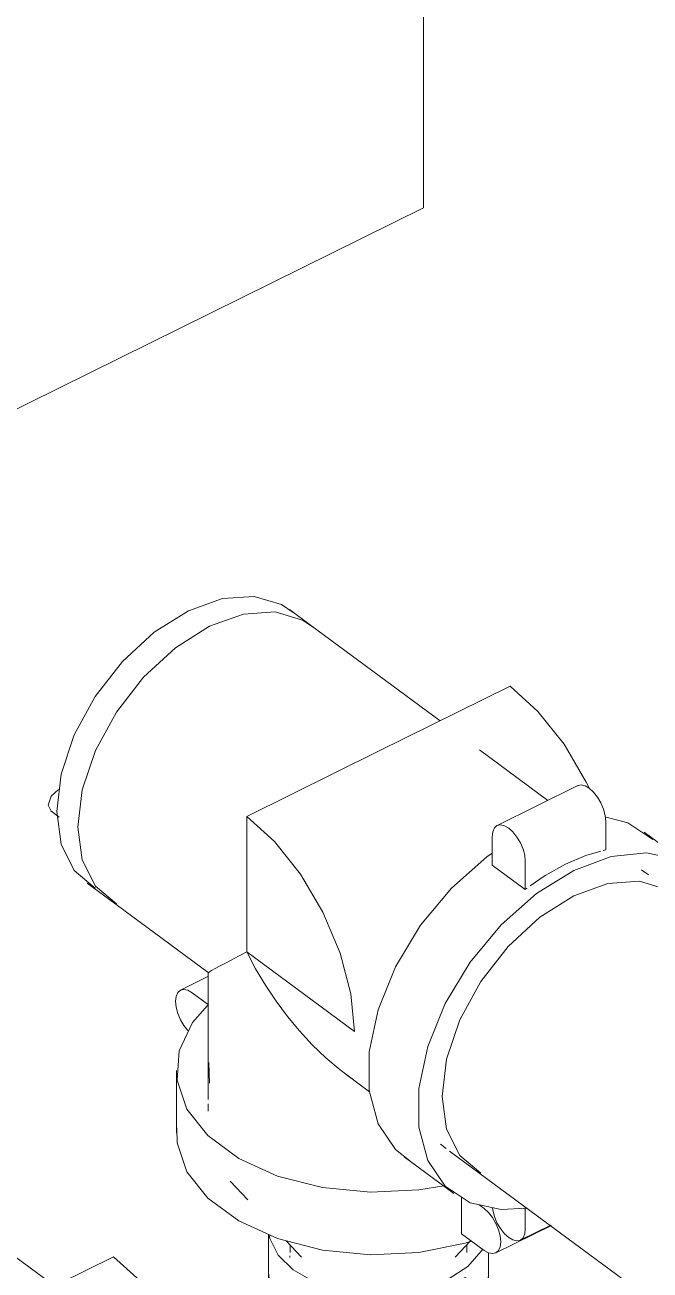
# Model space of a CAD drawing. Header units: metres. Extents: x 63 to 378, y -27 to 78.
# Drawn here: x 320.116 to 320.711, y 0.346 to 1.531 of the extents above; entities that cross this region are included whole.
import ezdxf

# ---------------------------------------------------------------- set-up
doc = ezdxf.new("R2010")
doc.units = ezdxf.units.M
doc.layers.add('M-EQPM', color=7, linetype='Continuous', lineweight=18)
doc.layers.add('P-PIPE', color=7, linetype='Continuous', lineweight=18)

# ---------------------------------------------------------------- blocks, each defined once
blk = doc.blocks.new('Victaulic-IPS-Tee-Reducing Tee-No 20-25 - AC-V277-3D BOMBAS')
at = {"layer": 'P-PIPE', "color": 11, "true_color": 0xff8080}
for p, q in [((-56.757, 0.8684), (-56.8802, 0.9595)), ((-56.6544, 0.7926), (-56.7195, 0.8407)), ((-56.5586, 0.7219), (-56.5652, 0.7267)), ((-57.0727, 0.699), (-56.9776, 0.6288)), ((-56.9776, 0.6288), (-56.9776, 0.5081)), ((-56.8462, 0.5317), (-56.8243, 0.5155)), ((-56.7566, 0.4655), (-56.7511, 0.4614))]:
    blk.add_line(p, q, dxfattribs=at)
at = {"layer": 'P-PIPE', "color": 11, "lineweight": 9, "true_color": 0xff8080}
for p, q in [((-56.6903, 0.9014), (-56.8156, 0.8395)), ((-56.941, 0.7775), (-56.8156, 0.8395)), ((-56.941, 0.7775), (-56.941, 0.6485)), ((-56.941, 0.6485), (-56.8385, 0.5728))]:
    blk.add_line(p, q, dxfattribs=at)
at = {"layer": 'P-PIPE', "color": 11, "true_color": 0xff8080}
for points in [[(-56.9764, 0.9583, 0), (-56.944, 0.9699, 0), (-56.9138, 0.972, 0), (-56.8878, 0.9643, 0), (-56.8766, 0.9566, 0)], [(-57.1018, 0.7673, 0), (-57.0975, 0.8028, 0), (-57.085, 0.8401, 0), (-57.0651, 0.8767, 0), (-57.0391, 0.91, 0), (-57.0089, 0.9379, 0), (-56.9764, 0.9583, 0)], [(-57.0651, 0.6942, 0), (-57.085, 0.7111, 0), (-57.0975, 0.736, 0), (-57.1018, 0.7673, 0)], [(-56.9776, 0.6288, 0), (-56.9775, 0.6289, 0), (-56.9765, 0.6295, 0), (-56.9744, 0.6308, 0), (-56.9711, 0.6326, 0), (-56.9669, 0.6349, 0), (-56.9617, 0.6376, 0), (-56.9557, 0.6408, 0), (-56.9487, 0.6445, 0), (-56.941, 0.6485, 0)], [(-56.941, 0.6485, 0), (-56.9325, 0.6324, 0), (-56.9232, 0.6168, 0), (-56.9131, 0.6017, 0), (-56.9023, 0.5872, 0), (-56.8908, 0.5733, 0), (-56.8786, 0.5601, 0), (-56.8657, 0.5477, 0), (-56.8522, 0.5362, 0), (-56.8394, 0.5268, 0)]]:
    blk.add_polyline3d(points, dxfattribs=at)
at = {"layer": 'P-PIPE', "color": 11, "lineweight": 9, "true_color": 0xff8080}
for points in [[(-56.6903, 0.9014, 0), (-56.6638, 0.8774, 0), (-56.639, 0.8463, 0), (-56.6178, 0.8101, 0), (-56.6152, 0.8046, 0)], [(-56.8385, 0.5728, 0), (-56.842, 0.6087, 0), (-56.8522, 0.6474, 0), (-56.8685, 0.6862, 0), (-56.8897, 0.7224, 0), (-56.9145, 0.7535, 0), (-56.941, 0.7775, 0)]]:
    blk.add_polyline3d(points, dxfattribs=at)
blk = doc.blocks.new('Victaulic-IPS-Rigid Coupling Style 07-W07-107 - AC-V278-3D BOMBAS')
at = {"layer": 'P-PIPE', "color": 11, "true_color": 0xff8080}
for p, q in [((-56.9775, 0.6253), (-57.004, 0.6121)), ((-56.9773, 0.5981), (-56.993, 0.6097)), ((-57.0078, 0.5358), (-57.0078, 0.4763)), ((-56.9763, 0.5235), (-56.9771, 0.5432)), ((-56.7365, 0.4151), (-56.7365, 0.3804)), ((-56.715, 0.4042), (-56.7199, 0.4078)), ((-56.7365, 0.3804), (-56.715, 0.3645)), ((-56.7039, 0.3621), (-56.651, 0.3882))]:
    blk.add_line(p, q, dxfattribs=at)
for points in [[(-56.993, 0.6097, 0), (-56.9971, 0.612, 0), (-57.0009, 0.6128, 0), (-57.0041, 0.6121, 0), (-57.0066, 0.6098, 0), (-57.0082, 0.6062, 0), (-57.0088, 0.6015, 0), (-57.0082, 0.5959, 0), (-57.0066, 0.59, 0), (-57.0041, 0.584, 0), (-57.0009, 0.5785, 0), (-56.9971, 0.5737, 0)], [(-56.9784, 0.5976, 0), (-56.9925, 0.5812, 0), (-57.0053, 0.5543, 0), (-57.0072, 0.5264, 0), (-56.9979, 0.4989, 0), (-56.978, 0.4737, 0), (-56.9486, 0.452, 0), (-56.9116, 0.4352, 0), (-56.869, 0.4242, 0), (-56.8232, 0.4198, 0), (-56.7771, 0.422, 0), (-56.7533, 0.426, 0)], [(-56.727, 0.3733, 0), (-56.7331, 0.3714, 0), (-56.7771, 0.3625, 0), (-56.8232, 0.3603, 0), (-56.869, 0.3647, 0), (-56.9116, 0.3757, 0), (-56.9486, 0.3925, 0), (-56.978, 0.4142, 0), (-56.9979, 0.4394, 0), (-57.0072, 0.4669, 0), (-57.0076, 0.481, 0)], [(-56.715, 0.3645, 0), (-56.7109, 0.3622, 0), (-56.7071, 0.3614, 0), (-56.7038, 0.3621, 0), (-56.7013, 0.3644, 0), (-56.6998, 0.368, 0), (-56.6992, 0.3727, 0), (-56.6998, 0.3783, 0), (-56.7013, 0.3842, 0), (-56.7038, 0.3902, 0), (-56.7071, 0.3957, 0), (-56.7109, 0.4005, 0), (-56.715, 0.4042, 0)]]:
    blk.add_polyline3d(points, dxfattribs=at)
blk = doc.blocks.new('Victaulic-IPS-Reducer No 50-51 - AC-2380187-3D BOMBAS')
at = {"layer": 'P-PIPE', "color": 11, "true_color": 0xff8080}
for p, q in [((-55.7114, -0.4316), (-55.7114, -0.4385)), ((-55.6905, -0.5052), (-55.6738, -0.523)), ((-55.6374, -0.5619), (-55.6228, -0.5776)), ((-55.6336, -0.5658), (-55.6336, -0.5732)), ((-55.4763, -0.5776), (-55.4618, -0.5621)), ((-55.4654, -0.5732), (-55.4654, -0.5657))]:
    blk.add_line(p, q, dxfattribs=at)
blk = doc.blocks.new('Victaulic-IPS-Rigid Coupling Style 07-W07-107 - AC-V279-3D BOMBAS')
at = {"layer": 'P-PIPE', "color": 11, "true_color": 0xff8080}
for p, q in [((-56.9204, 0.3797), (-56.9204, 0.3355)), ((-56.9198, 0.3792), (-56.9191, 0.3759)), ((-56.7109, 0.3355), (-56.7109, 0.3622)), ((-56.7332, 0.3386), (-56.7199, 0.3287)), ((-56.7552, 0.3113), (-56.7686, 0.3211)), ((-56.7686, 0.3211), (-56.7686, 0.2874)), ((-56.7686, 0.2874), (-56.7552, 0.2775)), ((-56.7459, 0.2754), (-56.7105, 0.2929))]:
    blk.add_line(p, q, dxfattribs=at)
for points in [[(-56.9191, 0.3759, 0), (-56.9112, 0.3601, 0), (-56.8968, 0.3461, 0), (-56.8768, 0.3347, 0), (-56.8527, 0.3269, 0), (-56.8261, 0.3231, 0), (-56.7988, 0.3237, 0), (-56.7726, 0.3284, 0), (-56.7493, 0.3371, 0)], [(-56.7493, 0.3371, 0), (-56.7306, 0.3492, 0), (-56.7177, 0.3637, 0), (-56.7164, 0.3658, 0)], [(-56.761, 0.2815, 0), (-56.7726, 0.2778, 0), (-56.7988, 0.2731, 0), (-56.8261, 0.2725, 0), (-56.8527, 0.2763, 0), (-56.8768, 0.2841, 0), (-56.8968, 0.2955, 0), (-56.9112, 0.3095, 0), (-56.9191, 0.3253, 0), (-56.9199, 0.3419, 0)], [(-56.7332, 0.3386, 0), (-56.7408, 0.3334, 0), (-56.7493, 0.3287, 0)], [(-56.7111, 0.3394, 0), (-56.7114, 0.3292, 0), (-56.7131, 0.3225, 0)], [(-56.7493, 0.3287, 0), (-56.7586, 0.3246, 0), (-56.7686, 0.3211, 0)], [(-56.7199, 0.3287, 0), (-56.7164, 0.3256, 0), (-56.7132, 0.3215, 0), (-56.7104, 0.3168, 0), (-56.7083, 0.3117, 0), (-56.7069, 0.3067, 0), (-56.7065, 0.302, 0), (-56.7069, 0.298, 0), (-56.7083, 0.2949, 0), (-56.7104, 0.293, 0)], [(-56.7458, 0.2755, 0), (-56.7436, 0.2774, 0), (-56.7423, 0.2805, 0), (-56.7418, 0.2845, 0), (-56.7423, 0.2892, 0), (-56.7436, 0.2942, 0), (-56.7458, 0.2993, 0), (-56.7485, 0.304, 0), (-56.7518, 0.3081, 0), (-56.7552, 0.3113, 0)], [(-56.7552, 0.2775, 0), (-56.7518, 0.2755, 0), (-56.7485, 0.2748, 0), (-56.7459, 0.2754, 0)]]:
    blk.add_polyline3d(points, dxfattribs=at)
blk = doc.blocks.new('Victaulic-IPS-Rigid Coupling Style 07-W07-107 - AC-V272-3D BOMBAS')
at = {"layer": 'P-PIPE', "color": 11, "true_color": 0xff8080}
for p, q in [((-55.3598, -0.1289), (-55.4365, -0.1668)), ((-55.333, -0.1629), (-55.333, -0.1899)), ((-55.4412, -0.1775), (-55.4412, -0.2045)), ((-55.2493, -0.2081), (-55.2965, -0.1731)), ((-55.4097, -0.2278), (-55.4097, -0.2008)), ((-55.3356, -0.1905), (-55.333, -0.1899)), ((-55.4412, -0.2045), (-55.4097, -0.2278)), ((-55.4097, -0.2278), (-55.4078, -0.2264)), ((-55.5249, -0.4822), (-55.4777, -0.5171)), ((-55.4097, -0.5507), (-55.4097, -0.5299)), ((-55.4144, -0.5614), (-55.3853, -0.547))]:
    blk.add_line(p, q, dxfattribs=at)
for points in [[(-55.3599, -0.129, 0), (-55.3566, -0.1282, 0), (-55.3528, -0.1291, 0), (-55.3488, -0.1314, 0), (-55.3447, -0.1351, 0), (-55.3409, -0.1399, 0), (-55.3376, -0.1454, 0), (-55.3351, -0.1514, 0), (-55.3335, -0.1574, 0), (-55.333, -0.1629, 0)], [(-55.3328, -0.1588, 0), (-55.3121, -0.1643, 0), (-55.2883, -0.1802, 0)], [(-55.4097, -0.2008, 0), (-55.4102, -0.1952, 0), (-55.4118, -0.1893, 0), (-55.4143, -0.1833, 0), (-55.4176, -0.1778, 0), (-55.4214, -0.173, 0), (-55.4254, -0.1693, 0), (-55.4295, -0.167, 0), (-55.4333, -0.1661, 0), (-55.4366, -0.1669, 0), (-55.4391, -0.1691, 0), (-55.4407, -0.1728, 0), (-55.4412, -0.1775, 0)], [(-55.5195, -0.4858, 0), (-55.5331, -0.4751, 0), (-55.5498, -0.4507, 0), (-55.5584, -0.4191, 0), (-55.5584, -0.3822, 0), (-55.5498, -0.3421, 0), (-55.5331, -0.3012, 0), (-55.5094, -0.2618, 0), (-55.4799, -0.2263, 0), (-55.4463, -0.1966, 0), (-55.4413, -0.193, 0)], [(-55.3713, -0.2037, 0), (-55.352, -0.1954, 0), (-55.3378, -0.1911, 0)], [(-55.2158, -0.2712, 0), (-55.2244, -0.2396, 0), (-55.241, -0.2151, 0), (-55.2648, -0.1993, 0), (-55.2943, -0.1929, 0), (-55.3279, -0.1964, 0), (-55.3635, -0.2095, 0)], [(-55.3635, -0.2095, 0), (-55.3991, -0.2315, 0), (-55.4326, -0.2612, 0), (-55.4621, -0.2968, 0), (-55.4859, -0.3361, 0), (-55.5025, -0.377, 0), (-55.5111, -0.4171, 0), (-55.5111, -0.454, 0), (-55.5025, -0.4856, 0), (-55.4859, -0.5101, 0), (-55.4621, -0.5259, 0), (-55.4326, -0.5323, 0), (-55.4088, -0.5308, 0)], [(-55.4049, -0.2242, 0), (-55.3907, -0.2145, 0), (-55.3713, -0.2037, 0)], [(-55.3635, -0.2336, 0), (-55.331, -0.222, 0), (-55.3008, -0.2199, 0), (-55.2748, -0.2276, 0), (-55.2636, -0.2353, 0)], [(-55.4521, -0.4976, 0), (-55.472, -0.4808, 0), (-55.4845, -0.4558, 0), (-55.4888, -0.4246, 0), (-55.4845, -0.389, 0), (-55.472, -0.3517, 0), (-55.4521, -0.3152, 0), (-55.4261, -0.2818, 0), (-55.3959, -0.254, 0), (-55.3635, -0.2336, 0)], [(-55.441, -0.5305, 0), (-55.4407, -0.5329, 0), (-55.4391, -0.5389, 0), (-55.4366, -0.5448, 0), (-55.4333, -0.5504, 0), (-55.4295, -0.5552, 0), (-55.4254, -0.5589, 0), (-55.4214, -0.5612, 0), (-55.4176, -0.562, 0), (-55.4143, -0.5613, 0), (-55.4118, -0.559, 0), (-55.4102, -0.5554, 0), (-55.4097, -0.5507, 0)]]:
    blk.add_polyline3d(points, dxfattribs=at)
blk = doc.blocks.new('Victaulic-IPS-Cap No 60 - Standard 2-2383927-3D BOMBAS')
at = {"layer": 'P-PIPE', "color": 11, "true_color": 0xff8080}
for p, q in [((-56.8802, 0.9595), (-56.9003, 0.9743)), ((-57.1299, 0.7881), (-57.1271, 0.7824)), ((-57.1276, 0.7828), (-57.1196, 0.7768)), ((-57.0928, 0.7139), (-57.0727, 0.699))]:
    blk.add_line(p, q, dxfattribs=at)
for points in [[(-56.9965, 0.9731, 0), (-56.9641, 0.9848, 0), (-56.9339, 0.9868, 0), (-56.9079, 0.9791, 0), (-56.8967, 0.9714, 0)], [(-57.1219, 0.7822, 0), (-57.1176, 0.8177, 0), (-57.1051, 0.855, 0), (-57.0852, 0.8915, 0), (-57.0592, 0.9249, 0), (-57.029, 0.9527, 0), (-56.9965, 0.9731, 0)], [(-56.8766, 0.9566, 0), (-56.8878, 0.9643, 0), (-56.9138, 0.972, 0), (-56.944, 0.9699, 0), (-56.9764, 0.9583, 0)], [(-56.9764, 0.9583, 0), (-57.0089, 0.9379, 0), (-57.0391, 0.91, 0), (-57.0651, 0.8767, 0), (-57.085, 0.8401, 0), (-57.0975, 0.8028, 0), (-57.1018, 0.7673, 0)], [(-57.1201, 0.8031, 0), (-57.1271, 0.7967, 0), (-57.1299, 0.7881, 0)], [(-57.0852, 0.7091, 0), (-57.1051, 0.726, 0), (-57.1176, 0.7509, 0), (-57.1219, 0.7822, 0)], [(-57.1018, 0.7673, 0), (-57.0975, 0.736, 0), (-57.085, 0.7111, 0), (-57.0651, 0.6942, 0)]]:
    blk.add_polyline3d(points, dxfattribs=at)
blk = doc.blocks.new('Victaulic-IPS-Tee-Reducing Tee-No 20-25 - AC-V437-3D BOMBAS')
at = {"layer": 'P-PIPE', "color": 11, "true_color": 0xff8080}
for p, q in [((-57.1241, 0.3307), (-57.2372, 0.4142)), ((-57.0376, 0.2667), (-57.1032, 0.3153)), ((-56.9477, 0.2004), (-56.9517, 0.2033)), ((-57.3994, 0.1946), (-57.3101, 0.1286)), ((-57.3101, 0.1286), (-57.3101, 0.0154)), ((-57.1993, 0.0468), (-57.1768, 0.0302)), ((-57.114, -0.0163), (-57.11, -0.0192))]:
    blk.add_line(p, q, dxfattribs=at)
at = {"layer": 'P-PIPE', "color": 11, "lineweight": 9, "true_color": 0xff8080}
for p, q in [((-57.0679, 0.3585), (-57.1736, 0.3063)), ((-57.2793, 0.254), (-57.1736, 0.3063)), ((-57.2793, 0.254), (-57.2793, 0.1453)), ((-57.2793, 0.1453), (-57.1928, 0.0814))]:
    blk.add_line(p, q, dxfattribs=at)
for points in [[(-57.0679, 0.3585, 0), (-57.0455, 0.3383, 0), (-57.0247, 0.312, 0), (-57.007, 0.2819, 0)], [(-57.1928, 0.0814, 0), (-57.1958, 0.1117, 0), (-57.2044, 0.1443, 0), (-57.2181, 0.177, 0), (-57.236, 0.2075, 0), (-57.2569, 0.2338, 0), (-57.2793, 0.254, 0)]]:
    blk.add_polyline3d(points, dxfattribs=at)
at = {"layer": 'P-PIPE', "color": 11, "true_color": 0xff8080}
for points in [[(-57.3101, 0.1286, 0), (-57.31, 0.1287, 0), (-57.3089, 0.1294, 0), (-57.3066, 0.1308, 0), (-57.3031, 0.1327, 0), (-57.2986, 0.1351, 0), (-57.2931, 0.138, 0), (-57.2866, 0.1414, 0), (-57.2793, 0.1453, 0)], [(-57.2793, 0.1453, 0), (-57.2711, 0.1299, 0), (-57.262, 0.1151, 0), (-57.2522, 0.1009, 0), (-57.2416, 0.0872, 0), (-57.2302, 0.0743, 0), (-57.218, 0.0623, 0), (-57.2052, 0.0512, 0), (-57.1932, 0.0424, 0)]]:
    blk.add_polyline3d(points, dxfattribs=at)
blk = doc.blocks.new('TAA - Ayura Etapa 3 T - TAA - Ayura Etapa 3 T-2912359-3D BOMBAS')
at = {"layer": 'M-EQPM'}
for p in [(-56.7728, 2.4001), (-57.2311, 1.1299)]:
    blk.add_line(p, (-56.7728, 1.3564), dxfattribs=at)

msp = doc.modelspace()

# ---------------------------------------------------------------- linework, layer by layer
at = {"layer": 'P-PIPE', "color": 11, "true_color": 0xff8080}
for p, q in [((320.5201, 0.459), (320.7519, 0.2877)), ((320.368, 0.3594), (320.368, 0.3578))]:
    msp.add_line(p, q, dxfattribs=at)

# ---------------------------------------------------------------- block references
at = {"layer": 'M-EQPM'}
msp.add_blockref('TAA - Ayura Etapa 3 T - TAA - Ayura Etapa 3 T-2912359-3D BOMBAS', (377.268, 0), dxfattribs=at)
at = {"layer": 'P-PIPE', "color": 11, "true_color": 0xff8080}
for name, p in [('Victaulic-IPS-Cap No 60 - Standard 2-2383927-3D BOMBAS', (377.268, 0)), ('Victaulic-IPS-Tee-Reducing Tee-No 20-25 - AC-V277-3D BOMBAS', (377.268, 0)), ('Victaulic-IPS-Rigid Coupling Style 07-W07-107 - AC-V272-3D BOMBAS', (376.0018, 0.9356)), ('Victaulic-IPS-Rigid Coupling Style 07-W07-107 - AC-V278-3D BOMBAS', (377.268, 0)), ('Victaulic-IPS-Reducer No 50-51 - AC-2380187-3D BOMBAS', (376.0018, 0.9356)), ('Victaulic-IPS-Tee-Reducing Tee-No 20-25 - AC-V437-3D BOMBAS', (377.268, 0)), ('Victaulic-IPS-Rigid Coupling Style 07-W07-107 - AC-V279-3D BOMBAS', (377.268, 0))]:
    msp.add_blockref(name, p, dxfattribs=at)

doc.saveas('drawing.dxf')
